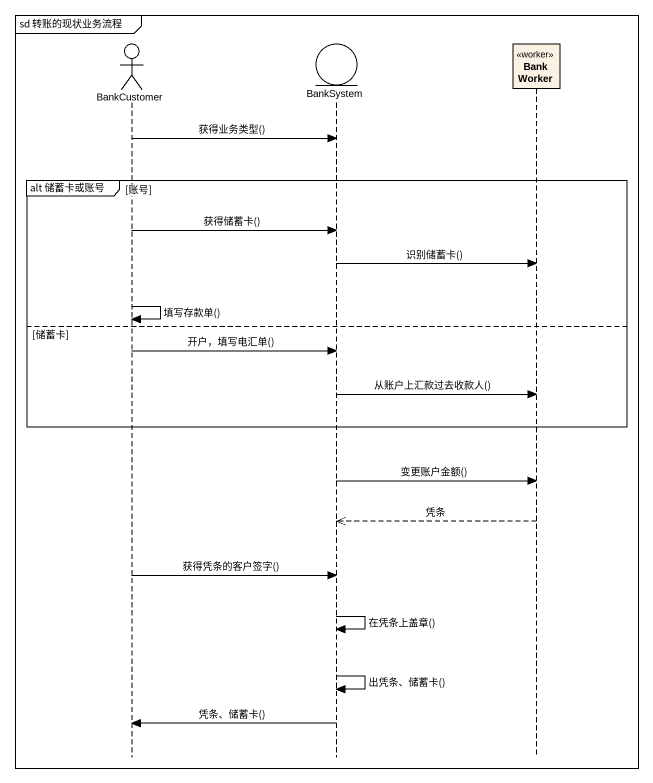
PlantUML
@startuml
mainframe sd 转账的现状业务流程
hide footbox
actor BankCustomer
entity BankSystem
participant BankWorker <<worker>>

BankCustomer -> BankSystem : 获得业务类型()
group alt 储蓄卡或账号 [账号]
  BankCustomer -> BankSystem : 获得储蓄卡()
  BankSystem -> BankWorker : 识别储蓄卡()
  BankCustomer -> BankCustomer : 填写存款单()
else 储蓄卡
  BankCustomer -> BankSystem : 开户，填写电汇单()
  BankSystem -> BankWorker : 从账户上汇款过去收款人()
end
BankSystem -> BankWorker : 变更账户金额()
BankWorker -->> BankSystem : 凭条
BankCustomer -> BankSystem : 获得凭条的客户签字()
BankSystem -> BankSystem : 在凭条上盖章()
BankSystem -> BankSystem : 出凭条、储蓄卡()
BankSystem -> BankCustomer : 凭条、储蓄卡()
@enduml
